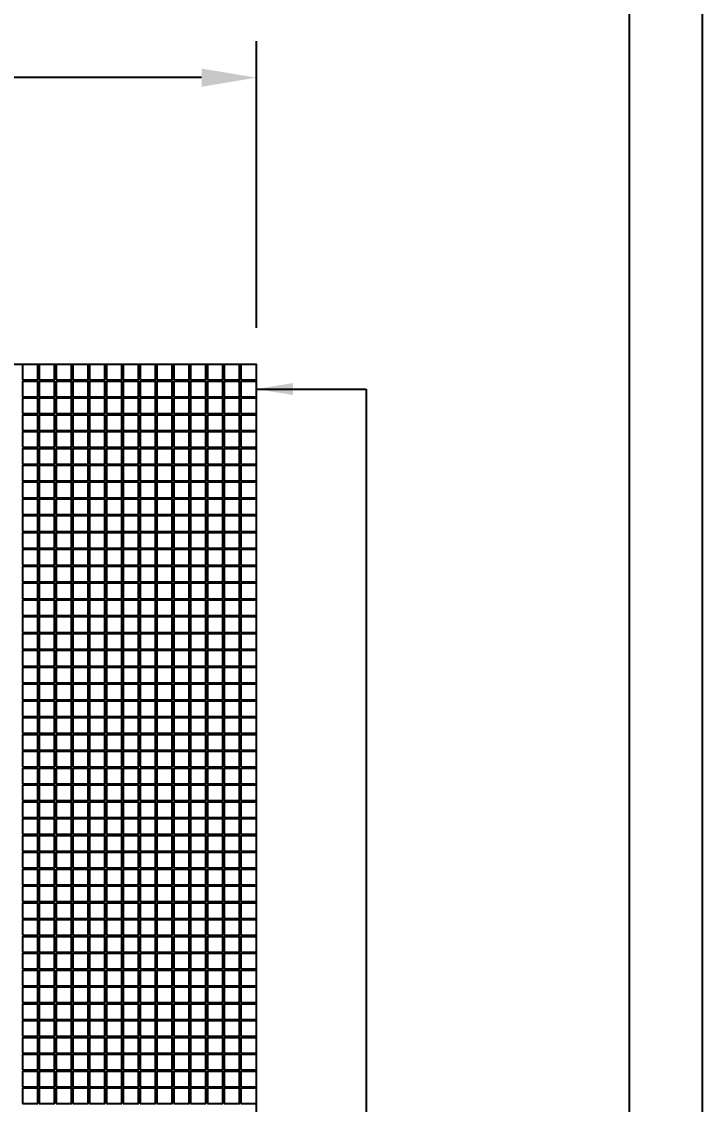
# Model space of a CAD drawing. Header units: millimetres. Extents: x -1 to 120, y 0 to 80.
# Drawn here: x 110.69 to 120, y 55.97 to 70.77 of the extents above; entities that cross this region are included whole.
import ezdxf

# ---------------------------------------------------------------- set-up
doc = ezdxf.new("R2010")
doc.units = ezdxf.units.MM
doc.header["$MEASUREMENT"] = 0
for name, color, linetype in [('Dimension', 7, 'Continuous'), ('Frame', 7, 'Continuous'), ('Index', 7, 'Continuous'), ('Pixel', 7, 'Continuous')]:
    doc.layers.add(name, color=color, linetype=linetype)
doc.styles.get("Standard").update_dxf_attribs({"font": 'TIMES.TTF'})
doc.dimstyles.get("Standard").update_dxf_attribs({"dimtxt": 0.8, "dimasz": 0.75, "dimexe": 0.5, "dimexo": 0.5, "dimgap": 0.1, "dimtad": 0, "dimdec": 3, "dimdsep": 46, "dimtxsty": 'Standard', "dimcen": 0.09, "dimadec": 0, "dimazin": 2, "dimtfac": 1, "dimtdec": 3, "dimtmove": 0, "dimatfit": 3, "dimfxl": 0, "dimtolj": 1, "dimarcsym": 0})

# ---------------------------------------------------------------- blocks, each defined once
blk = doc.blocks.new('*D30')
at = {"layer": 'Defpoints', "color": 0}
for p in [(84.48, 70), (84.48, 66.08), (113.9, 66.08)]:
    blk.add_point(p, dxfattribs=at)
at = {"layer": 'Dimension', "color": 0, "lineweight": -2}
for p, q in [((84.48, 66.58), (84.48, 70.5)), ((113.9, 66.58), (113.9, 70.5)), ((85.23, 70), (93.689, 70)), ((113.15, 70), (104.691, 70))]:
    blk.add_line(p, q, dxfattribs=at)
at = {"layer": 'Dimension', "color": 0}
for points in [[(85.23, 70.125), (85.23, 69.875), (84.48, 70)], [(113.15, 70.125), (113.15, 69.875), (113.9, 70)]]:
    blk.add_solid(points, dxfattribs=at)
at = {"layer": 'Dimension', "color": 0, "insert": (99.19, 70), "char_height": 0.8, "attachment_point": 5}
blk.add_mtext('\\A1;P0.23x128-0.02=29.42', dxfattribs=at)

msp = doc.modelspace()

# ---------------------------------------------------------------- linework, layer by layer
at = {"color": 5}
msp.add_lwpolyline([(84.48, 51.38), (113.9, 51.38), (113.9, 66.08), (84.48, 66.08)], close=True, dxfattribs=at)
at = {"layer": 'Frame'}
for points in [[(120, 80), (0, 80), (0, 0), (120, 0)], [(119, 1), (1, 1), (1, 79), (119, 79)]]:
    msp.add_lwpolyline(points, close=True, dxfattribs=at)
at = {"layer": 'Pixel'}
for points in [[(110.7, 65.87), (110.91, 65.87), (110.91, 66.08), (110.7, 66.08)], [(110.93, 65.87), (111.14, 65.87), (111.14, 66.08), (110.93, 66.08)], [(111.16, 65.87), (111.37, 65.87), (111.37, 66.08), (111.16, 66.08)], [(111.39, 65.87), (111.6, 65.87), (111.6, 66.08), (111.39, 66.08)], [(111.62, 65.87), (111.83, 65.87), (111.83, 66.08), (111.62, 66.08)], [(111.85, 65.87), (112.06, 65.87), (112.06, 66.08), (111.85, 66.08)], [(112.08, 65.87), (112.29, 65.87), (112.29, 66.08), (112.08, 66.08)], [(112.31, 65.87), (112.52, 65.87), (112.52, 66.08), (112.31, 66.08)], [(112.54, 65.87), (112.75, 65.87), (112.75, 66.08), (112.54, 66.08)], [(112.77, 65.87), (112.98, 65.87), (112.98, 66.08), (112.77, 66.08)], [(113, 65.87), (113.21, 65.87), (113.21, 66.08), (113, 66.08)], [(113.23, 65.87), (113.44, 65.87), (113.44, 66.08), (113.23, 66.08)], [(113.46, 65.87), (113.67, 65.87), (113.67, 66.08), (113.46, 66.08)], [(113.69, 65.87), (113.9, 65.87), (113.9, 66.08), (113.69, 66.08)], [(110.7, 65.64), (110.91, 65.64), (110.91, 65.85), (110.7, 65.85)], [(110.93, 65.64), (111.14, 65.64), (111.14, 65.85), (110.93, 65.85)], [(111.16, 65.64), (111.37, 65.64), (111.37, 65.85), (111.16, 65.85)], [(111.39, 65.64), (111.6, 65.64), (111.6, 65.85), (111.39, 65.85)], [(111.62, 65.64), (111.83, 65.64), (111.83, 65.85), (111.62, 65.85)], [(111.85, 65.64), (112.06, 65.64), (112.06, 65.85), (111.85, 65.85)], [(112.08, 65.64), (112.29, 65.64), (112.29, 65.85), (112.08, 65.85)], [(112.31, 65.64), (112.52, 65.64), (112.52, 65.85), (112.31, 65.85)], [(112.54, 65.64), (112.75, 65.64), (112.75, 65.85), (112.54, 65.85)], [(112.77, 65.64), (112.98, 65.64), (112.98, 65.85), (112.77, 65.85)], [(113, 65.64), (113.21, 65.64), (113.21, 65.85), (113, 65.85)], [(113.23, 65.64), (113.44, 65.64), (113.44, 65.85), (113.23, 65.85)], [(113.46, 65.64), (113.67, 65.64), (113.67, 65.85), (113.46, 65.85)], [(113.69, 65.64), (113.9, 65.64), (113.9, 65.85), (113.69, 65.85)], [(110.7, 65.41), (110.91, 65.41), (110.91, 65.62), (110.7, 65.62)], [(110.93, 65.41), (111.14, 65.41), (111.14, 65.62), (110.93, 65.62)], [(111.16, 65.41), (111.37, 65.41), (111.37, 65.62), (111.16, 65.62)], [(111.39, 65.41), (111.6, 65.41), (111.6, 65.62), (111.39, 65.62)], [(111.62, 65.41), (111.83, 65.41), (111.83, 65.62), (111.62, 65.62)], [(111.85, 65.41), (112.06, 65.41), (112.06, 65.62), (111.85, 65.62)], [(112.08, 65.41), (112.29, 65.41), (112.29, 65.62), (112.08, 65.62)], [(112.31, 65.41), (112.52, 65.41), (112.52, 65.62), (112.31, 65.62)], [(112.54, 65.41), (112.75, 65.41), (112.75, 65.62), (112.54, 65.62)], [(112.77, 65.41), (112.98, 65.41), (112.98, 65.62), (112.77, 65.62)], [(113, 65.41), (113.21, 65.41), (113.21, 65.62), (113, 65.62)], [(113.23, 65.41), (113.44, 65.41), (113.44, 65.62), (113.23, 65.62)], [(113.46, 65.41), (113.67, 65.41), (113.67, 65.62), (113.46, 65.62)], [(113.69, 65.41), (113.9, 65.41), (113.9, 65.62), (113.69, 65.62)], [(110.7, 65.18), (110.91, 65.18), (110.91, 65.39), (110.7, 65.39)], [(110.93, 65.18), (111.14, 65.18), (111.14, 65.39), (110.93, 65.39)], [(111.16, 65.18), (111.37, 65.18), (111.37, 65.39), (111.16, 65.39)], [(111.39, 65.18), (111.6, 65.18), (111.6, 65.39), (111.39, 65.39)], [(111.62, 65.18), (111.83, 65.18), (111.83, 65.39), (111.62, 65.39)], [(111.85, 65.18), (112.06, 65.18), (112.06, 65.39), (111.85, 65.39)], [(112.08, 65.18), (112.29, 65.18), (112.29, 65.39), (112.08, 65.39)], [(112.31, 65.18), (112.52, 65.18), (112.52, 65.39), (112.31, 65.39)], [(112.54, 65.18), (112.75, 65.18), (112.75, 65.39), (112.54, 65.39)], [(112.77, 65.18), (112.98, 65.18), (112.98, 65.39), (112.77, 65.39)], [(113, 65.18), (113.21, 65.18), (113.21, 65.39), (113, 65.39)], [(113.23, 65.18), (113.44, 65.18), (113.44, 65.39), (113.23, 65.39)], [(113.46, 65.18), (113.67, 65.18), (113.67, 65.39), (113.46, 65.39)], [(113.69, 65.18), (113.9, 65.18), (113.9, 65.39), (113.69, 65.39)], [(110.7, 64.95), (110.91, 64.95), (110.91, 65.16), (110.7, 65.16)], [(110.93, 64.95), (111.14, 64.95), (111.14, 65.16), (110.93, 65.16)], [(111.16, 64.95), (111.37, 64.95), (111.37, 65.16), (111.16, 65.16)], [(111.39, 64.95), (111.6, 64.95), (111.6, 65.16), (111.39, 65.16)], [(111.62, 64.95), (111.83, 64.95), (111.83, 65.16), (111.62, 65.16)], [(111.85, 64.95), (112.06, 64.95), (112.06, 65.16), (111.85, 65.16)], [(112.08, 64.95), (112.29, 64.95), (112.29, 65.16), (112.08, 65.16)], [(112.31, 64.95), (112.52, 64.95), (112.52, 65.16), (112.31, 65.16)], [(112.54, 64.95), (112.75, 64.95), (112.75, 65.16), (112.54, 65.16)], [(112.77, 64.95), (112.98, 64.95), (112.98, 65.16), (112.77, 65.16)], [(113, 64.95), (113.21, 64.95), (113.21, 65.16), (113, 65.16)], [(113.23, 64.95), (113.44, 64.95), (113.44, 65.16), (113.23, 65.16)], [(113.46, 64.95), (113.67, 64.95), (113.67, 65.16), (113.46, 65.16)], [(113.69, 64.95), (113.9, 64.95), (113.9, 65.16), (113.69, 65.16)], [(110.7, 64.72), (110.91, 64.72), (110.91, 64.93), (110.7, 64.93)], [(110.93, 64.72), (111.14, 64.72), (111.14, 64.93), (110.93, 64.93)], [(111.16, 64.72), (111.37, 64.72), (111.37, 64.93), (111.16, 64.93)], [(111.39, 64.72), (111.6, 64.72), (111.6, 64.93), (111.39, 64.93)], [(111.62, 64.72), (111.83, 64.72), (111.83, 64.93), (111.62, 64.93)], [(111.85, 64.72), (112.06, 64.72), (112.06, 64.93), (111.85, 64.93)], [(112.08, 64.72), (112.29, 64.72), (112.29, 64.93), (112.08, 64.93)], [(112.31, 64.72), (112.52, 64.72), (112.52, 64.93), (112.31, 64.93)], [(112.54, 64.72), (112.75, 64.72), (112.75, 64.93), (112.54, 64.93)], [(112.77, 64.72), (112.98, 64.72), (112.98, 64.93), (112.77, 64.93)], [(113, 64.72), (113.21, 64.72), (113.21, 64.93), (113, 64.93)], [(113.23, 64.72), (113.44, 64.72), (113.44, 64.93), (113.23, 64.93)], [(113.46, 64.72), (113.67, 64.72), (113.67, 64.93), (113.46, 64.93)], [(113.69, 64.72), (113.9, 64.72), (113.9, 64.93), (113.69, 64.93)], [(110.7, 64.49), (110.91, 64.49), (110.91, 64.7), (110.7, 64.7)], [(110.93, 64.49), (111.14, 64.49), (111.14, 64.7), (110.93, 64.7)], [(111.16, 64.49), (111.37, 64.49), (111.37, 64.7), (111.16, 64.7)], [(111.39, 64.49), (111.6, 64.49), (111.6, 64.7), (111.39, 64.7)], [(111.62, 64.49), (111.83, 64.49), (111.83, 64.7), (111.62, 64.7)], [(111.85, 64.49), (112.06, 64.49), (112.06, 64.7), (111.85, 64.7)], [(112.08, 64.49), (112.29, 64.49), (112.29, 64.7), (112.08, 64.7)], [(112.31, 64.49), (112.52, 64.49), (112.52, 64.7), (112.31, 64.7)], [(112.54, 64.49), (112.75, 64.49), (112.75, 64.7), (112.54, 64.7)], [(112.77, 64.49), (112.98, 64.49), (112.98, 64.7), (112.77, 64.7)], [(113, 64.49), (113.21, 64.49), (113.21, 64.7), (113, 64.7)], [(113.23, 64.49), (113.44, 64.49), (113.44, 64.7), (113.23, 64.7)], [(113.46, 64.49), (113.67, 64.49), (113.67, 64.7), (113.46, 64.7)], [(113.69, 64.49), (113.9, 64.49), (113.9, 64.7), (113.69, 64.7)], [(110.7, 64.26), (110.91, 64.26), (110.91, 64.47), (110.7, 64.47)], [(110.93, 64.26), (111.14, 64.26), (111.14, 64.47), (110.93, 64.47)], [(111.16, 64.26), (111.37, 64.26), (111.37, 64.47), (111.16, 64.47)], [(111.39, 64.26), (111.6, 64.26), (111.6, 64.47), (111.39, 64.47)], [(111.62, 64.26), (111.83, 64.26), (111.83, 64.47), (111.62, 64.47)], [(111.85, 64.26), (112.06, 64.26), (112.06, 64.47), (111.85, 64.47)], [(112.08, 64.26), (112.29, 64.26), (112.29, 64.47), (112.08, 64.47)], [(112.31, 64.26), (112.52, 64.26), (112.52, 64.47), (112.31, 64.47)], [(112.54, 64.26), (112.75, 64.26), (112.75, 64.47), (112.54, 64.47)], [(112.77, 64.26), (112.98, 64.26), (112.98, 64.47), (112.77, 64.47)], [(113, 64.26), (113.21, 64.26), (113.21, 64.47), (113, 64.47)], [(113.23, 64.26), (113.44, 64.26), (113.44, 64.47), (113.23, 64.47)], [(113.46, 64.26), (113.67, 64.26), (113.67, 64.47), (113.46, 64.47)], [(113.69, 64.26), (113.9, 64.26), (113.9, 64.47), (113.69, 64.47)], [(110.7, 64.03), (110.91, 64.03), (110.91, 64.24), (110.7, 64.24)], [(110.93, 64.03), (111.14, 64.03), (111.14, 64.24), (110.93, 64.24)], [(111.16, 64.03), (111.37, 64.03), (111.37, 64.24), (111.16, 64.24)], [(111.39, 64.03), (111.6, 64.03), (111.6, 64.24), (111.39, 64.24)], [(111.62, 64.03), (111.83, 64.03), (111.83, 64.24), (111.62, 64.24)], [(111.85, 64.03), (112.06, 64.03), (112.06, 64.24), (111.85, 64.24)], [(112.08, 64.03), (112.29, 64.03), (112.29, 64.24), (112.08, 64.24)], [(112.31, 64.03), (112.52, 64.03), (112.52, 64.24), (112.31, 64.24)], [(112.54, 64.03), (112.75, 64.03), (112.75, 64.24), (112.54, 64.24)], [(112.77, 64.03), (112.98, 64.03), (112.98, 64.24), (112.77, 64.24)], [(113, 64.03), (113.21, 64.03), (113.21, 64.24), (113, 64.24)], [(113.23, 64.03), (113.44, 64.03), (113.44, 64.24), (113.23, 64.24)], [(113.46, 64.03), (113.67, 64.03), (113.67, 64.24), (113.46, 64.24)], [(113.69, 64.03), (113.9, 64.03), (113.9, 64.24), (113.69, 64.24)], [(110.7, 63.8), (110.91, 63.8), (110.91, 64.01), (110.7, 64.01)], [(110.93, 63.8), (111.14, 63.8), (111.14, 64.01), (110.93, 64.01)], [(111.16, 63.8), (111.37, 63.8), (111.37, 64.01), (111.16, 64.01)], [(111.39, 63.8), (111.6, 63.8), (111.6, 64.01), (111.39, 64.01)], [(111.62, 63.8), (111.83, 63.8), (111.83, 64.01), (111.62, 64.01)], [(111.85, 63.8), (112.06, 63.8), (112.06, 64.01), (111.85, 64.01)], [(112.08, 63.8), (112.29, 63.8), (112.29, 64.01), (112.08, 64.01)], [(112.31, 63.8), (112.52, 63.8), (112.52, 64.01), (112.31, 64.01)], [(112.54, 63.8), (112.75, 63.8), (112.75, 64.01), (112.54, 64.01)], [(112.77, 63.8), (112.98, 63.8), (112.98, 64.01), (112.77, 64.01)], [(113, 63.8), (113.21, 63.8), (113.21, 64.01), (113, 64.01)], [(113.23, 63.8), (113.44, 63.8), (113.44, 64.01), (113.23, 64.01)], [(113.46, 63.8), (113.67, 63.8), (113.67, 64.01), (113.46, 64.01)], [(113.69, 63.8), (113.9, 63.8), (113.9, 64.01), (113.69, 64.01)], [(110.7, 63.57), (110.91, 63.57), (110.91, 63.78), (110.7, 63.78)], [(110.93, 63.57), (111.14, 63.57), (111.14, 63.78), (110.93, 63.78)], [(111.16, 63.57), (111.37, 63.57), (111.37, 63.78), (111.16, 63.78)], [(111.39, 63.57), (111.6, 63.57), (111.6, 63.78), (111.39, 63.78)], [(111.62, 63.57), (111.83, 63.57), (111.83, 63.78), (111.62, 63.78)], [(111.85, 63.57), (112.06, 63.57), (112.06, 63.78), (111.85, 63.78)], [(112.08, 63.57), (112.29, 63.57), (112.29, 63.78), (112.08, 63.78)], [(112.31, 63.57), (112.52, 63.57), (112.52, 63.78), (112.31, 63.78)], [(112.54, 63.57), (112.75, 63.57), (112.75, 63.78), (112.54, 63.78)], [(112.77, 63.57), (112.98, 63.57), (112.98, 63.78), (112.77, 63.78)], [(113, 63.57), (113.21, 63.57), (113.21, 63.78), (113, 63.78)], [(113.23, 63.57), (113.44, 63.57), (113.44, 63.78), (113.23, 63.78)], [(113.46, 63.57), (113.67, 63.57), (113.67, 63.78), (113.46, 63.78)], [(113.69, 63.57), (113.9, 63.57), (113.9, 63.78), (113.69, 63.78)], [(110.7, 63.34), (110.91, 63.34), (110.91, 63.55), (110.7, 63.55)], [(110.93, 63.34), (111.14, 63.34), (111.14, 63.55), (110.93, 63.55)], [(111.16, 63.34), (111.37, 63.34), (111.37, 63.55), (111.16, 63.55)], [(111.39, 63.34), (111.6, 63.34), (111.6, 63.55), (111.39, 63.55)], [(111.62, 63.34), (111.83, 63.34), (111.83, 63.55), (111.62, 63.55)], [(111.85, 63.34), (112.06, 63.34), (112.06, 63.55), (111.85, 63.55)], [(112.08, 63.34), (112.29, 63.34), (112.29, 63.55), (112.08, 63.55)], [(112.31, 63.34), (112.52, 63.34), (112.52, 63.55), (112.31, 63.55)], [(112.54, 63.34), (112.75, 63.34), (112.75, 63.55), (112.54, 63.55)], [(112.77, 63.34), (112.98, 63.34), (112.98, 63.55), (112.77, 63.55)], [(113, 63.34), (113.21, 63.34), (113.21, 63.55), (113, 63.55)], [(113.23, 63.34), (113.44, 63.34), (113.44, 63.55), (113.23, 63.55)], [(113.46, 63.34), (113.67, 63.34), (113.67, 63.55), (113.46, 63.55)], [(113.69, 63.34), (113.9, 63.34), (113.9, 63.55), (113.69, 63.55)], [(110.7, 63.11), (110.91, 63.11), (110.91, 63.32), (110.7, 63.32)], [(110.93, 63.11), (111.14, 63.11), (111.14, 63.32), (110.93, 63.32)], [(111.16, 63.11), (111.37, 63.11), (111.37, 63.32), (111.16, 63.32)], [(111.39, 63.11), (111.6, 63.11), (111.6, 63.32), (111.39, 63.32)], [(111.62, 63.11), (111.83, 63.11), (111.83, 63.32), (111.62, 63.32)], [(111.85, 63.11), (112.06, 63.11), (112.06, 63.32), (111.85, 63.32)], [(112.08, 63.11), (112.29, 63.11), (112.29, 63.32), (112.08, 63.32)], [(112.31, 63.11), (112.52, 63.11), (112.52, 63.32), (112.31, 63.32)], [(112.54, 63.11), (112.75, 63.11), (112.75, 63.32), (112.54, 63.32)], [(112.77, 63.11), (112.98, 63.11), (112.98, 63.32), (112.77, 63.32)], [(113, 63.11), (113.21, 63.11), (113.21, 63.32), (113, 63.32)], [(113.23, 63.11), (113.44, 63.11), (113.44, 63.32), (113.23, 63.32)], [(113.46, 63.11), (113.67, 63.11), (113.67, 63.32), (113.46, 63.32)], [(113.69, 63.11), (113.9, 63.11), (113.9, 63.32), (113.69, 63.32)], [(110.7, 62.88), (110.91, 62.88), (110.91, 63.09), (110.7, 63.09)], [(110.93, 62.88), (111.14, 62.88), (111.14, 63.09), (110.93, 63.09)], [(111.16, 62.88), (111.37, 62.88), (111.37, 63.09), (111.16, 63.09)], [(111.39, 62.88), (111.6, 62.88), (111.6, 63.09), (111.39, 63.09)], [(111.62, 62.88), (111.83, 62.88), (111.83, 63.09), (111.62, 63.09)], [(111.85, 62.88), (112.06, 62.88), (112.06, 63.09), (111.85, 63.09)], [(112.08, 62.88), (112.29, 62.88), (112.29, 63.09), (112.08, 63.09)], [(112.31, 62.88), (112.52, 62.88), (112.52, 63.09), (112.31, 63.09)], [(112.54, 62.88), (112.75, 62.88), (112.75, 63.09), (112.54, 63.09)], [(112.77, 62.88), (112.98, 62.88), (112.98, 63.09), (112.77, 63.09)], [(113, 62.88), (113.21, 62.88), (113.21, 63.09), (113, 63.09)], [(113.23, 62.88), (113.44, 62.88), (113.44, 63.09), (113.23, 63.09)], [(113.46, 62.88), (113.67, 62.88), (113.67, 63.09), (113.46, 63.09)], [(113.69, 62.88), (113.9, 62.88), (113.9, 63.09), (113.69, 63.09)], [(110.7, 62.65), (110.91, 62.65), (110.91, 62.86), (110.7, 62.86)], [(110.93, 62.65), (111.14, 62.65), (111.14, 62.86), (110.93, 62.86)], [(111.16, 62.65), (111.37, 62.65), (111.37, 62.86), (111.16, 62.86)], [(111.39, 62.65), (111.6, 62.65), (111.6, 62.86), (111.39, 62.86)], [(111.62, 62.65), (111.83, 62.65), (111.83, 62.86), (111.62, 62.86)], [(111.85, 62.65), (112.06, 62.65), (112.06, 62.86), (111.85, 62.86)], [(112.08, 62.65), (112.29, 62.65), (112.29, 62.86), (112.08, 62.86)], [(112.31, 62.65), (112.52, 62.65), (112.52, 62.86), (112.31, 62.86)], [(112.54, 62.65), (112.75, 62.65), (112.75, 62.86), (112.54, 62.86)], [(112.77, 62.65), (112.98, 62.65), (112.98, 62.86), (112.77, 62.86)], [(113, 62.65), (113.21, 62.65), (113.21, 62.86), (113, 62.86)], [(113.23, 62.65), (113.44, 62.65), (113.44, 62.86), (113.23, 62.86)], [(113.46, 62.65), (113.67, 62.65), (113.67, 62.86), (113.46, 62.86)], [(113.69, 62.65), (113.9, 62.65), (113.9, 62.86), (113.69, 62.86)], [(110.7, 62.42), (110.91, 62.42), (110.91, 62.63), (110.7, 62.63)], [(110.93, 62.42), (111.14, 62.42), (111.14, 62.63), (110.93, 62.63)], [(111.16, 62.42), (111.37, 62.42), (111.37, 62.63), (111.16, 62.63)], [(111.39, 62.42), (111.6, 62.42), (111.6, 62.63), (111.39, 62.63)], [(111.62, 62.42), (111.83, 62.42), (111.83, 62.63), (111.62, 62.63)], [(111.85, 62.42), (112.06, 62.42), (112.06, 62.63), (111.85, 62.63)], [(112.08, 62.42), (112.29, 62.42), (112.29, 62.63), (112.08, 62.63)], [(112.31, 62.42), (112.52, 62.42), (112.52, 62.63), (112.31, 62.63)], [(112.54, 62.42), (112.75, 62.42), (112.75, 62.63), (112.54, 62.63)], [(112.77, 62.42), (112.98, 62.42), (112.98, 62.63), (112.77, 62.63)], [(113, 62.42), (113.21, 62.42), (113.21, 62.63), (113, 62.63)], [(113.23, 62.42), (113.44, 62.42), (113.44, 62.63), (113.23, 62.63)], [(113.46, 62.42), (113.67, 62.42), (113.67, 62.63), (113.46, 62.63)], [(113.69, 62.42), (113.9, 62.42), (113.9, 62.63), (113.69, 62.63)], [(110.7, 62.19), (110.91, 62.19), (110.91, 62.4), (110.7, 62.4)], [(110.93, 62.19), (111.14, 62.19), (111.14, 62.4), (110.93, 62.4)], [(111.16, 62.19), (111.37, 62.19), (111.37, 62.4), (111.16, 62.4)], [(111.39, 62.19), (111.6, 62.19), (111.6, 62.4), (111.39, 62.4)], [(111.62, 62.19), (111.83, 62.19), (111.83, 62.4), (111.62, 62.4)], [(111.85, 62.19), (112.06, 62.19), (112.06, 62.4), (111.85, 62.4)], [(112.08, 62.19), (112.29, 62.19), (112.29, 62.4), (112.08, 62.4)], [(112.31, 62.19), (112.52, 62.19), (112.52, 62.4), (112.31, 62.4)], [(112.54, 62.19), (112.75, 62.19), (112.75, 62.4), (112.54, 62.4)], [(112.77, 62.19), (112.98, 62.19), (112.98, 62.4), (112.77, 62.4)], [(113, 62.19), (113.21, 62.19), (113.21, 62.4), (113, 62.4)], [(113.23, 62.19), (113.44, 62.19), (113.44, 62.4), (113.23, 62.4)], [(113.46, 62.19), (113.67, 62.19), (113.67, 62.4), (113.46, 62.4)], [(113.69, 62.19), (113.9, 62.19), (113.9, 62.4), (113.69, 62.4)], [(110.7, 61.96), (110.91, 61.96), (110.91, 62.17), (110.7, 62.17)], [(110.93, 61.96), (111.14, 61.96), (111.14, 62.17), (110.93, 62.17)], [(111.16, 61.96), (111.37, 61.96), (111.37, 62.17), (111.16, 62.17)], [(111.39, 61.96), (111.6, 61.96), (111.6, 62.17), (111.39, 62.17)], [(111.62, 61.96), (111.83, 61.96), (111.83, 62.17), (111.62, 62.17)], [(111.85, 61.96), (112.06, 61.96), (112.06, 62.17), (111.85, 62.17)], [(112.08, 61.96), (112.29, 61.96), (112.29, 62.17), (112.08, 62.17)], [(112.31, 61.96), (112.52, 61.96), (112.52, 62.17), (112.31, 62.17)], [(112.54, 61.96), (112.75, 61.96), (112.75, 62.17), (112.54, 62.17)], [(112.77, 61.96), (112.98, 61.96), (112.98, 62.17), (112.77, 62.17)], [(113, 61.96), (113.21, 61.96), (113.21, 62.17), (113, 62.17)], [(113.23, 61.96), (113.44, 61.96), (113.44, 62.17), (113.23, 62.17)], [(113.46, 61.96), (113.67, 61.96), (113.67, 62.17), (113.46, 62.17)], [(113.69, 61.96), (113.9, 61.96), (113.9, 62.17), (113.69, 62.17)], [(110.7, 61.73), (110.91, 61.73), (110.91, 61.94), (110.7, 61.94)], [(110.93, 61.73), (111.14, 61.73), (111.14, 61.94), (110.93, 61.94)], [(111.16, 61.73), (111.37, 61.73), (111.37, 61.94), (111.16, 61.94)], [(111.39, 61.73), (111.6, 61.73), (111.6, 61.94), (111.39, 61.94)], [(111.62, 61.73), (111.83, 61.73), (111.83, 61.94), (111.62, 61.94)], [(111.85, 61.73), (112.06, 61.73), (112.06, 61.94), (111.85, 61.94)], [(112.08, 61.73), (112.29, 61.73), (112.29, 61.94), (112.08, 61.94)], [(112.31, 61.73), (112.52, 61.73), (112.52, 61.94), (112.31, 61.94)], [(112.54, 61.73), (112.75, 61.73), (112.75, 61.94), (112.54, 61.94)], [(112.77, 61.73), (112.98, 61.73), (112.98, 61.94), (112.77, 61.94)], [(113, 61.73), (113.21, 61.73), (113.21, 61.94), (113, 61.94)], [(113.23, 61.73), (113.44, 61.73), (113.44, 61.94), (113.23, 61.94)], [(113.46, 61.73), (113.67, 61.73), (113.67, 61.94), (113.46, 61.94)], [(113.69, 61.73), (113.9, 61.73), (113.9, 61.94), (113.69, 61.94)], [(110.7, 61.5), (110.91, 61.5), (110.91, 61.71), (110.7, 61.71)], [(110.93, 61.5), (111.14, 61.5), (111.14, 61.71), (110.93, 61.71)], [(111.16, 61.5), (111.37, 61.5), (111.37, 61.71), (111.16, 61.71)], [(111.39, 61.5), (111.6, 61.5), (111.6, 61.71), (111.39, 61.71)], [(111.62, 61.5), (111.83, 61.5), (111.83, 61.71), (111.62, 61.71)], [(111.85, 61.5), (112.06, 61.5), (112.06, 61.71), (111.85, 61.71)], [(112.08, 61.5), (112.29, 61.5), (112.29, 61.71), (112.08, 61.71)], [(112.31, 61.5), (112.52, 61.5), (112.52, 61.71), (112.31, 61.71)], [(112.54, 61.5), (112.75, 61.5), (112.75, 61.71), (112.54, 61.71)], [(112.77, 61.5), (112.98, 61.5), (112.98, 61.71), (112.77, 61.71)], [(113, 61.5), (113.21, 61.5), (113.21, 61.71), (113, 61.71)], [(113.23, 61.5), (113.44, 61.5), (113.44, 61.71), (113.23, 61.71)], [(113.46, 61.5), (113.67, 61.5), (113.67, 61.71), (113.46, 61.71)], [(113.69, 61.5), (113.9, 61.5), (113.9, 61.71), (113.69, 61.71)], [(110.7, 61.27), (110.91, 61.27), (110.91, 61.48), (110.7, 61.48)], [(110.93, 61.27), (111.14, 61.27), (111.14, 61.48), (110.93, 61.48)], [(111.16, 61.27), (111.37, 61.27), (111.37, 61.48), (111.16, 61.48)], [(111.39, 61.27), (111.6, 61.27), (111.6, 61.48), (111.39, 61.48)], [(111.62, 61.27), (111.83, 61.27), (111.83, 61.48), (111.62, 61.48)], [(111.85, 61.27), (112.06, 61.27), (112.06, 61.48), (111.85, 61.48)], [(112.08, 61.27), (112.29, 61.27), (112.29, 61.48), (112.08, 61.48)], [(112.31, 61.27), (112.52, 61.27), (112.52, 61.48), (112.31, 61.48)], [(112.54, 61.27), (112.75, 61.27), (112.75, 61.48), (112.54, 61.48)], [(112.77, 61.27), (112.98, 61.27), (112.98, 61.48), (112.77, 61.48)], [(113, 61.27), (113.21, 61.27), (113.21, 61.48), (113, 61.48)], [(113.23, 61.27), (113.44, 61.27), (113.44, 61.48), (113.23, 61.48)], [(113.46, 61.27), (113.67, 61.27), (113.67, 61.48), (113.46, 61.48)], [(113.69, 61.27), (113.9, 61.27), (113.9, 61.48), (113.69, 61.48)], [(110.7, 61.04), (110.91, 61.04), (110.91, 61.25), (110.7, 61.25)], [(110.93, 61.04), (111.14, 61.04), (111.14, 61.25), (110.93, 61.25)], [(111.16, 61.04), (111.37, 61.04), (111.37, 61.25), (111.16, 61.25)], [(111.39, 61.04), (111.6, 61.04), (111.6, 61.25), (111.39, 61.25)], [(111.62, 61.04), (111.83, 61.04), (111.83, 61.25), (111.62, 61.25)], [(111.85, 61.04), (112.06, 61.04), (112.06, 61.25), (111.85, 61.25)], [(112.08, 61.04), (112.29, 61.04), (112.29, 61.25), (112.08, 61.25)], [(112.31, 61.04), (112.52, 61.04), (112.52, 61.25), (112.31, 61.25)], [(112.54, 61.04), (112.75, 61.04), (112.75, 61.25), (112.54, 61.25)], [(112.77, 61.04), (112.98, 61.04), (112.98, 61.25), (112.77, 61.25)], [(113, 61.04), (113.21, 61.04), (113.21, 61.25), (113, 61.25)], [(113.23, 61.04), (113.44, 61.04), (113.44, 61.25), (113.23, 61.25)], [(113.46, 61.04), (113.67, 61.04), (113.67, 61.25), (113.46, 61.25)], [(113.69, 61.04), (113.9, 61.04), (113.9, 61.25), (113.69, 61.25)], [(110.7, 60.81), (110.91, 60.81), (110.91, 61.02), (110.7, 61.02)], [(110.93, 60.81), (111.14, 60.81), (111.14, 61.02), (110.93, 61.02)], [(111.16, 60.81), (111.37, 60.81), (111.37, 61.02), (111.16, 61.02)], [(111.39, 60.81), (111.6, 60.81), (111.6, 61.02), (111.39, 61.02)], [(111.62, 60.81), (111.83, 60.81), (111.83, 61.02), (111.62, 61.02)], [(111.85, 60.81), (112.06, 60.81), (112.06, 61.02), (111.85, 61.02)], [(112.08, 60.81), (112.29, 60.81), (112.29, 61.02), (112.08, 61.02)], [(112.31, 60.81), (112.52, 60.81), (112.52, 61.02), (112.31, 61.02)], [(112.54, 60.81), (112.75, 60.81), (112.75, 61.02), (112.54, 61.02)], [(112.77, 60.81), (112.98, 60.81), (112.98, 61.02), (112.77, 61.02)], [(113, 60.81), (113.21, 60.81), (113.21, 61.02), (113, 61.02)], [(113.23, 60.81), (113.44, 60.81), (113.44, 61.02), (113.23, 61.02)], [(113.46, 60.81), (113.67, 60.81), (113.67, 61.02), (113.46, 61.02)], [(113.69, 60.81), (113.9, 60.81), (113.9, 61.02), (113.69, 61.02)], [(110.7, 60.58), (110.91, 60.58), (110.91, 60.79), (110.7, 60.79)], [(110.93, 60.58), (111.14, 60.58), (111.14, 60.79), (110.93, 60.79)], [(111.16, 60.58), (111.37, 60.58), (111.37, 60.79), (111.16, 60.79)], [(111.39, 60.58), (111.6, 60.58), (111.6, 60.79), (111.39, 60.79)], [(111.62, 60.58), (111.83, 60.58), (111.83, 60.79), (111.62, 60.79)], [(111.85, 60.58), (112.06, 60.58), (112.06, 60.79), (111.85, 60.79)], [(112.08, 60.58), (112.29, 60.58), (112.29, 60.79), (112.08, 60.79)], [(112.31, 60.58), (112.52, 60.58), (112.52, 60.79), (112.31, 60.79)], [(112.54, 60.58), (112.75, 60.58), (112.75, 60.79), (112.54, 60.79)], [(112.77, 60.58), (112.98, 60.58), (112.98, 60.79), (112.77, 60.79)], [(113, 60.58), (113.21, 60.58), (113.21, 60.79), (113, 60.79)], [(113.23, 60.58), (113.44, 60.58), (113.44, 60.79), (113.23, 60.79)], [(113.46, 60.58), (113.67, 60.58), (113.67, 60.79), (113.46, 60.79)], [(113.69, 60.58), (113.9, 60.58), (113.9, 60.79), (113.69, 60.79)], [(110.7, 60.35), (110.91, 60.35), (110.91, 60.56), (110.7, 60.56)], [(110.93, 60.35), (111.14, 60.35), (111.14, 60.56), (110.93, 60.56)], [(111.16, 60.35), (111.37, 60.35), (111.37, 60.56), (111.16, 60.56)], [(111.39, 60.35), (111.6, 60.35), (111.6, 60.56), (111.39, 60.56)], [(111.62, 60.35), (111.83, 60.35), (111.83, 60.56), (111.62, 60.56)], [(111.85, 60.35), (112.06, 60.35), (112.06, 60.56), (111.85, 60.56)], [(112.08, 60.35), (112.29, 60.35), (112.29, 60.56), (112.08, 60.56)], [(112.31, 60.35), (112.52, 60.35), (112.52, 60.56), (112.31, 60.56)], [(112.54, 60.35), (112.75, 60.35), (112.75, 60.56), (112.54, 60.56)], [(112.77, 60.35), (112.98, 60.35), (112.98, 60.56), (112.77, 60.56)], [(113, 60.35), (113.21, 60.35), (113.21, 60.56), (113, 60.56)], [(113.23, 60.35), (113.44, 60.35), (113.44, 60.56), (113.23, 60.56)], [(113.46, 60.35), (113.67, 60.35), (113.67, 60.56), (113.46, 60.56)], [(113.69, 60.35), (113.9, 60.35), (113.9, 60.56), (113.69, 60.56)], [(110.7, 60.12), (110.91, 60.12), (110.91, 60.33), (110.7, 60.33)], [(110.93, 60.12), (111.14, 60.12), (111.14, 60.33), (110.93, 60.33)], [(111.16, 60.12), (111.37, 60.12), (111.37, 60.33), (111.16, 60.33)], [(111.39, 60.12), (111.6, 60.12), (111.6, 60.33), (111.39, 60.33)], [(111.62, 60.12), (111.83, 60.12), (111.83, 60.33), (111.62, 60.33)], [(111.85, 60.12), (112.06, 60.12), (112.06, 60.33), (111.85, 60.33)], [(112.08, 60.12), (112.29, 60.12), (112.29, 60.33), (112.08, 60.33)], [(112.31, 60.12), (112.52, 60.12), (112.52, 60.33), (112.31, 60.33)], [(112.54, 60.12), (112.75, 60.12), (112.75, 60.33), (112.54, 60.33)], [(112.77, 60.12), (112.98, 60.12), (112.98, 60.33), (112.77, 60.33)], [(113, 60.12), (113.21, 60.12), (113.21, 60.33), (113, 60.33)], [(113.23, 60.12), (113.44, 60.12), (113.44, 60.33), (113.23, 60.33)], [(113.46, 60.12), (113.67, 60.12), (113.67, 60.33), (113.46, 60.33)], [(113.69, 60.12), (113.9, 60.12), (113.9, 60.33), (113.69, 60.33)], [(110.7, 59.89), (110.91, 59.89), (110.91, 60.1), (110.7, 60.1)], [(110.93, 59.89), (111.14, 59.89), (111.14, 60.1), (110.93, 60.1)], [(111.16, 59.89), (111.37, 59.89), (111.37, 60.1), (111.16, 60.1)], [(111.39, 59.89), (111.6, 59.89), (111.6, 60.1), (111.39, 60.1)], [(111.62, 59.89), (111.83, 59.89), (111.83, 60.1), (111.62, 60.1)], [(111.85, 59.89), (112.06, 59.89), (112.06, 60.1), (111.85, 60.1)], [(112.08, 59.89), (112.29, 59.89), (112.29, 60.1), (112.08, 60.1)], [(112.31, 59.89), (112.52, 59.89), (112.52, 60.1), (112.31, 60.1)], [(112.54, 59.89), (112.75, 59.89), (112.75, 60.1), (112.54, 60.1)], [(112.77, 59.89), (112.98, 59.89), (112.98, 60.1), (112.77, 60.1)], [(113, 59.89), (113.21, 59.89), (113.21, 60.1), (113, 60.1)], [(113.23, 59.89), (113.44, 59.89), (113.44, 60.1), (113.23, 60.1)], [(113.46, 59.89), (113.67, 59.89), (113.67, 60.1), (113.46, 60.1)], [(113.69, 59.89), (113.9, 59.89), (113.9, 60.1), (113.69, 60.1)], [(110.7, 59.66), (110.91, 59.66), (110.91, 59.87), (110.7, 59.87)], [(110.93, 59.66), (111.14, 59.66), (111.14, 59.87), (110.93, 59.87)], [(111.16, 59.66), (111.37, 59.66), (111.37, 59.87), (111.16, 59.87)], [(111.39, 59.66), (111.6, 59.66), (111.6, 59.87), (111.39, 59.87)], [(111.62, 59.66), (111.83, 59.66), (111.83, 59.87), (111.62, 59.87)], [(111.85, 59.66), (112.06, 59.66), (112.06, 59.87), (111.85, 59.87)], [(112.08, 59.66), (112.29, 59.66), (112.29, 59.87), (112.08, 59.87)], [(112.31, 59.66), (112.52, 59.66), (112.52, 59.87), (112.31, 59.87)], [(112.54, 59.66), (112.75, 59.66), (112.75, 59.87), (112.54, 59.87)], [(112.77, 59.66), (112.98, 59.66), (112.98, 59.87), (112.77, 59.87)], [(113, 59.66), (113.21, 59.66), (113.21, 59.87), (113, 59.87)], [(113.23, 59.66), (113.44, 59.66), (113.44, 59.87), (113.23, 59.87)], [(113.46, 59.66), (113.67, 59.66), (113.67, 59.87), (113.46, 59.87)], [(113.69, 59.66), (113.9, 59.66), (113.9, 59.87), (113.69, 59.87)], [(110.7, 59.43), (110.91, 59.43), (110.91, 59.64), (110.7, 59.64)], [(110.93, 59.43), (111.14, 59.43), (111.14, 59.64), (110.93, 59.64)], [(111.16, 59.43), (111.37, 59.43), (111.37, 59.64), (111.16, 59.64)], [(111.39, 59.43), (111.6, 59.43), (111.6, 59.64), (111.39, 59.64)], [(111.62, 59.43), (111.83, 59.43), (111.83, 59.64), (111.62, 59.64)], [(111.85, 59.43), (112.06, 59.43), (112.06, 59.64), (111.85, 59.64)], [(112.08, 59.43), (112.29, 59.43), (112.29, 59.64), (112.08, 59.64)], [(112.31, 59.43), (112.52, 59.43), (112.52, 59.64), (112.31, 59.64)], [(112.54, 59.43), (112.75, 59.43), (112.75, 59.64), (112.54, 59.64)], [(112.77, 59.43), (112.98, 59.43), (112.98, 59.64), (112.77, 59.64)], [(113, 59.43), (113.21, 59.43), (113.21, 59.64), (113, 59.64)], [(113.23, 59.43), (113.44, 59.43), (113.44, 59.64), (113.23, 59.64)], [(113.46, 59.43), (113.67, 59.43), (113.67, 59.64), (113.46, 59.64)], [(113.69, 59.43), (113.9, 59.43), (113.9, 59.64), (113.69, 59.64)], [(110.7, 59.2), (110.91, 59.2), (110.91, 59.41), (110.7, 59.41)], [(110.93, 59.2), (111.14, 59.2), (111.14, 59.41), (110.93, 59.41)], [(111.16, 59.2), (111.37, 59.2), (111.37, 59.41), (111.16, 59.41)], [(111.39, 59.2), (111.6, 59.2), (111.6, 59.41), (111.39, 59.41)], [(111.62, 59.2), (111.83, 59.2), (111.83, 59.41), (111.62, 59.41)], [(111.85, 59.2), (112.06, 59.2), (112.06, 59.41), (111.85, 59.41)], [(112.08, 59.2), (112.29, 59.2), (112.29, 59.41), (112.08, 59.41)], [(112.31, 59.2), (112.52, 59.2), (112.52, 59.41), (112.31, 59.41)], [(112.54, 59.2), (112.75, 59.2), (112.75, 59.41), (112.54, 59.41)], [(112.77, 59.2), (112.98, 59.2), (112.98, 59.41), (112.77, 59.41)], [(113, 59.2), (113.21, 59.2), (113.21, 59.41), (113, 59.41)], [(113.23, 59.2), (113.44, 59.2), (113.44, 59.41), (113.23, 59.41)], [(113.46, 59.2), (113.67, 59.2), (113.67, 59.41), (113.46, 59.41)], [(113.69, 59.2), (113.9, 59.2), (113.9, 59.41), (113.69, 59.41)], [(110.7, 58.97), (110.91, 58.97), (110.91, 59.18), (110.7, 59.18)], [(110.93, 58.97), (111.14, 58.97), (111.14, 59.18), (110.93, 59.18)], [(111.16, 58.97), (111.37, 58.97), (111.37, 59.18), (111.16, 59.18)], [(111.39, 58.97), (111.6, 58.97), (111.6, 59.18), (111.39, 59.18)], [(111.62, 58.97), (111.83, 58.97), (111.83, 59.18), (111.62, 59.18)], [(111.85, 58.97), (112.06, 58.97), (112.06, 59.18), (111.85, 59.18)], [(112.08, 58.97), (112.29, 58.97), (112.29, 59.18), (112.08, 59.18)], [(112.31, 58.97), (112.52, 58.97), (112.52, 59.18), (112.31, 59.18)], [(112.54, 58.97), (112.75, 58.97), (112.75, 59.18), (112.54, 59.18)], [(112.77, 58.97), (112.98, 58.97), (112.98, 59.18), (112.77, 59.18)], [(113, 58.97), (113.21, 58.97), (113.21, 59.18), (113, 59.18)], [(113.23, 58.97), (113.44, 58.97), (113.44, 59.18), (113.23, 59.18)], [(113.46, 58.97), (113.67, 58.97), (113.67, 59.18), (113.46, 59.18)], [(113.69, 58.97), (113.9, 58.97), (113.9, 59.18), (113.69, 59.18)], [(110.7, 58.74), (110.91, 58.74), (110.91, 58.95), (110.7, 58.95)], [(110.93, 58.74), (111.14, 58.74), (111.14, 58.95), (110.93, 58.95)], [(111.16, 58.74), (111.37, 58.74), (111.37, 58.95), (111.16, 58.95)], [(111.39, 58.74), (111.6, 58.74), (111.6, 58.95), (111.39, 58.95)], [(111.62, 58.74), (111.83, 58.74), (111.83, 58.95), (111.62, 58.95)], [(111.85, 58.74), (112.06, 58.74), (112.06, 58.95), (111.85, 58.95)], [(112.08, 58.74), (112.29, 58.74), (112.29, 58.95), (112.08, 58.95)], [(112.31, 58.74), (112.52, 58.74), (112.52, 58.95), (112.31, 58.95)], [(112.54, 58.74), (112.75, 58.74), (112.75, 58.95), (112.54, 58.95)], [(112.77, 58.74), (112.98, 58.74), (112.98, 58.95), (112.77, 58.95)], [(113, 58.74), (113.21, 58.74), (113.21, 58.95), (113, 58.95)], [(113.23, 58.74), (113.44, 58.74), (113.44, 58.95), (113.23, 58.95)], [(113.46, 58.74), (113.67, 58.74), (113.67, 58.95), (113.46, 58.95)], [(113.69, 58.74), (113.9, 58.74), (113.9, 58.95), (113.69, 58.95)], [(110.7, 58.51), (110.91, 58.51), (110.91, 58.72), (110.7, 58.72)], [(110.93, 58.51), (111.14, 58.51), (111.14, 58.72), (110.93, 58.72)], [(111.16, 58.51), (111.37, 58.51), (111.37, 58.72), (111.16, 58.72)], [(111.39, 58.51), (111.6, 58.51), (111.6, 58.72), (111.39, 58.72)], [(111.62, 58.51), (111.83, 58.51), (111.83, 58.72), (111.62, 58.72)], [(111.85, 58.51), (112.06, 58.51), (112.06, 58.72), (111.85, 58.72)], [(112.08, 58.51), (112.29, 58.51), (112.29, 58.72), (112.08, 58.72)], [(112.31, 58.51), (112.52, 58.51), (112.52, 58.72), (112.31, 58.72)], [(112.54, 58.51), (112.75, 58.51), (112.75, 58.72), (112.54, 58.72)], [(112.77, 58.51), (112.98, 58.51), (112.98, 58.72), (112.77, 58.72)], [(113, 58.51), (113.21, 58.51), (113.21, 58.72), (113, 58.72)], [(113.23, 58.51), (113.44, 58.51), (113.44, 58.72), (113.23, 58.72)], [(113.46, 58.51), (113.67, 58.51), (113.67, 58.72), (113.46, 58.72)], [(113.69, 58.51), (113.9, 58.51), (113.9, 58.72), (113.69, 58.72)], [(110.7, 58.28), (110.91, 58.28), (110.91, 58.49), (110.7, 58.49)], [(110.93, 58.28), (111.14, 58.28), (111.14, 58.49), (110.93, 58.49)], [(111.16, 58.28), (111.37, 58.28), (111.37, 58.49), (111.16, 58.49)], [(111.39, 58.28), (111.6, 58.28), (111.6, 58.49), (111.39, 58.49)], [(111.62, 58.28), (111.83, 58.28), (111.83, 58.49), (111.62, 58.49)], [(111.85, 58.28), (112.06, 58.28), (112.06, 58.49), (111.85, 58.49)], [(112.08, 58.28), (112.29, 58.28), (112.29, 58.49), (112.08, 58.49)], [(112.31, 58.28), (112.52, 58.28), (112.52, 58.49), (112.31, 58.49)], [(112.54, 58.28), (112.75, 58.28), (112.75, 58.49), (112.54, 58.49)], [(112.77, 58.28), (112.98, 58.28), (112.98, 58.49), (112.77, 58.49)], [(113, 58.28), (113.21, 58.28), (113.21, 58.49), (113, 58.49)], [(113.23, 58.28), (113.44, 58.28), (113.44, 58.49), (113.23, 58.49)], [(113.46, 58.28), (113.67, 58.28), (113.67, 58.49), (113.46, 58.49)], [(113.69, 58.28), (113.9, 58.28), (113.9, 58.49), (113.69, 58.49)], [(110.7, 58.05), (110.91, 58.05), (110.91, 58.26), (110.7, 58.26)], [(110.93, 58.05), (111.14, 58.05), (111.14, 58.26), (110.93, 58.26)], [(111.16, 58.05), (111.37, 58.05), (111.37, 58.26), (111.16, 58.26)], [(111.39, 58.05), (111.6, 58.05), (111.6, 58.26), (111.39, 58.26)], [(111.62, 58.05), (111.83, 58.05), (111.83, 58.26), (111.62, 58.26)], [(111.85, 58.05), (112.06, 58.05), (112.06, 58.26), (111.85, 58.26)], [(112.08, 58.05), (112.29, 58.05), (112.29, 58.26), (112.08, 58.26)], [(112.31, 58.05), (112.52, 58.05), (112.52, 58.26), (112.31, 58.26)], [(112.54, 58.05), (112.75, 58.05), (112.75, 58.26), (112.54, 58.26)], [(112.77, 58.05), (112.98, 58.05), (112.98, 58.26), (112.77, 58.26)], [(113, 58.05), (113.21, 58.05), (113.21, 58.26), (113, 58.26)], [(113.23, 58.05), (113.44, 58.05), (113.44, 58.26), (113.23, 58.26)], [(113.46, 58.05), (113.67, 58.05), (113.67, 58.26), (113.46, 58.26)], [(113.69, 58.05), (113.9, 58.05), (113.9, 58.26), (113.69, 58.26)], [(110.7, 57.82), (110.91, 57.82), (110.91, 58.03), (110.7, 58.03)], [(110.93, 57.82), (111.14, 57.82), (111.14, 58.03), (110.93, 58.03)], [(111.16, 57.82), (111.37, 57.82), (111.37, 58.03), (111.16, 58.03)], [(111.39, 57.82), (111.6, 57.82), (111.6, 58.03), (111.39, 58.03)], [(111.62, 57.82), (111.83, 57.82), (111.83, 58.03), (111.62, 58.03)], [(111.85, 57.82), (112.06, 57.82), (112.06, 58.03), (111.85, 58.03)], [(112.08, 57.82), (112.29, 57.82), (112.29, 58.03), (112.08, 58.03)], [(112.31, 57.82), (112.52, 57.82), (112.52, 58.03), (112.31, 58.03)], [(112.54, 57.82), (112.75, 57.82), (112.75, 58.03), (112.54, 58.03)], [(112.77, 57.82), (112.98, 57.82), (112.98, 58.03), (112.77, 58.03)], [(113, 57.82), (113.21, 57.82), (113.21, 58.03), (113, 58.03)], [(113.23, 57.82), (113.44, 57.82), (113.44, 58.03), (113.23, 58.03)], [(113.46, 57.82), (113.67, 57.82), (113.67, 58.03), (113.46, 58.03)], [(113.69, 57.82), (113.9, 57.82), (113.9, 58.03), (113.69, 58.03)], [(110.7, 57.59), (110.91, 57.59), (110.91, 57.8), (110.7, 57.8)], [(110.93, 57.59), (111.14, 57.59), (111.14, 57.8), (110.93, 57.8)], [(111.16, 57.59), (111.37, 57.59), (111.37, 57.8), (111.16, 57.8)], [(111.39, 57.59), (111.6, 57.59), (111.6, 57.8), (111.39, 57.8)], [(111.62, 57.59), (111.83, 57.59), (111.83, 57.8), (111.62, 57.8)], [(111.85, 57.59), (112.06, 57.59), (112.06, 57.8), (111.85, 57.8)], [(112.08, 57.59), (112.29, 57.59), (112.29, 57.8), (112.08, 57.8)], [(112.31, 57.59), (112.52, 57.59), (112.52, 57.8), (112.31, 57.8)], [(112.54, 57.59), (112.75, 57.59), (112.75, 57.8), (112.54, 57.8)], [(112.77, 57.59), (112.98, 57.59), (112.98, 57.8), (112.77, 57.8)], [(113, 57.59), (113.21, 57.59), (113.21, 57.8), (113, 57.8)], [(113.23, 57.59), (113.44, 57.59), (113.44, 57.8), (113.23, 57.8)], [(113.46, 57.59), (113.67, 57.59), (113.67, 57.8), (113.46, 57.8)], [(113.69, 57.59), (113.9, 57.59), (113.9, 57.8), (113.69, 57.8)], [(110.7, 57.36), (110.91, 57.36), (110.91, 57.57), (110.7, 57.57)], [(110.93, 57.36), (111.14, 57.36), (111.14, 57.57), (110.93, 57.57)], [(111.16, 57.36), (111.37, 57.36), (111.37, 57.57), (111.16, 57.57)], [(111.39, 57.36), (111.6, 57.36), (111.6, 57.57), (111.39, 57.57)], [(111.62, 57.36), (111.83, 57.36), (111.83, 57.57), (111.62, 57.57)], [(111.85, 57.36), (112.06, 57.36), (112.06, 57.57), (111.85, 57.57)], [(112.08, 57.36), (112.29, 57.36), (112.29, 57.57), (112.08, 57.57)], [(112.31, 57.36), (112.52, 57.36), (112.52, 57.57), (112.31, 57.57)], [(112.54, 57.36), (112.75, 57.36), (112.75, 57.57), (112.54, 57.57)], [(112.77, 57.36), (112.98, 57.36), (112.98, 57.57), (112.77, 57.57)], [(113, 57.36), (113.21, 57.36), (113.21, 57.57), (113, 57.57)], [(113.23, 57.36), (113.44, 57.36), (113.44, 57.57), (113.23, 57.57)], [(113.46, 57.36), (113.67, 57.36), (113.67, 57.57), (113.46, 57.57)], [(113.69, 57.36), (113.9, 57.36), (113.9, 57.57), (113.69, 57.57)], [(110.7, 57.13), (110.91, 57.13), (110.91, 57.34), (110.7, 57.34)], [(110.93, 57.13), (111.14, 57.13), (111.14, 57.34), (110.93, 57.34)], [(111.16, 57.13), (111.37, 57.13), (111.37, 57.34), (111.16, 57.34)], [(111.39, 57.13), (111.6, 57.13), (111.6, 57.34), (111.39, 57.34)], [(111.62, 57.13), (111.83, 57.13), (111.83, 57.34), (111.62, 57.34)], [(111.85, 57.13), (112.06, 57.13), (112.06, 57.34), (111.85, 57.34)], [(112.08, 57.13), (112.29, 57.13), (112.29, 57.34), (112.08, 57.34)], [(112.31, 57.13), (112.52, 57.13), (112.52, 57.34), (112.31, 57.34)], [(112.54, 57.13), (112.75, 57.13), (112.75, 57.34), (112.54, 57.34)], [(112.77, 57.13), (112.98, 57.13), (112.98, 57.34), (112.77, 57.34)], [(113, 57.13), (113.21, 57.13), (113.21, 57.34), (113, 57.34)], [(113.23, 57.13), (113.44, 57.13), (113.44, 57.34), (113.23, 57.34)], [(113.46, 57.13), (113.67, 57.13), (113.67, 57.34), (113.46, 57.34)], [(113.69, 57.13), (113.9, 57.13), (113.9, 57.34), (113.69, 57.34)], [(110.7, 56.9), (110.91, 56.9), (110.91, 57.11), (110.7, 57.11)], [(110.93, 56.9), (111.14, 56.9), (111.14, 57.11), (110.93, 57.11)], [(111.16, 56.9), (111.37, 56.9), (111.37, 57.11), (111.16, 57.11)], [(111.39, 56.9), (111.6, 56.9), (111.6, 57.11), (111.39, 57.11)], [(111.62, 56.9), (111.83, 56.9), (111.83, 57.11), (111.62, 57.11)], [(111.85, 56.9), (112.06, 56.9), (112.06, 57.11), (111.85, 57.11)], [(112.08, 56.9), (112.29, 56.9), (112.29, 57.11), (112.08, 57.11)], [(112.31, 56.9), (112.52, 56.9), (112.52, 57.11), (112.31, 57.11)], [(112.54, 56.9), (112.75, 56.9), (112.75, 57.11), (112.54, 57.11)], [(112.77, 56.9), (112.98, 56.9), (112.98, 57.11), (112.77, 57.11)], [(113, 56.9), (113.21, 56.9), (113.21, 57.11), (113, 57.11)], [(113.23, 56.9), (113.44, 56.9), (113.44, 57.11), (113.23, 57.11)], [(113.46, 56.9), (113.67, 56.9), (113.67, 57.11), (113.46, 57.11)], [(113.69, 56.9), (113.9, 56.9), (113.9, 57.11), (113.69, 57.11)], [(110.7, 56.67), (110.91, 56.67), (110.91, 56.88), (110.7, 56.88)], [(110.93, 56.67), (111.14, 56.67), (111.14, 56.88), (110.93, 56.88)], [(111.16, 56.67), (111.37, 56.67), (111.37, 56.88), (111.16, 56.88)], [(111.39, 56.67), (111.6, 56.67), (111.6, 56.88), (111.39, 56.88)], [(111.62, 56.67), (111.83, 56.67), (111.83, 56.88), (111.62, 56.88)], [(111.85, 56.67), (112.06, 56.67), (112.06, 56.88), (111.85, 56.88)], [(112.08, 56.67), (112.29, 56.67), (112.29, 56.88), (112.08, 56.88)], [(112.31, 56.67), (112.52, 56.67), (112.52, 56.88), (112.31, 56.88)], [(112.54, 56.67), (112.75, 56.67), (112.75, 56.88), (112.54, 56.88)], [(112.77, 56.67), (112.98, 56.67), (112.98, 56.88), (112.77, 56.88)], [(113, 56.67), (113.21, 56.67), (113.21, 56.88), (113, 56.88)], [(113.23, 56.67), (113.44, 56.67), (113.44, 56.88), (113.23, 56.88)], [(113.46, 56.67), (113.67, 56.67), (113.67, 56.88), (113.46, 56.88)], [(113.69, 56.67), (113.9, 56.67), (113.9, 56.88), (113.69, 56.88)], [(110.7, 56.44), (110.91, 56.44), (110.91, 56.65), (110.7, 56.65)], [(110.93, 56.44), (111.14, 56.44), (111.14, 56.65), (110.93, 56.65)], [(111.16, 56.44), (111.37, 56.44), (111.37, 56.65), (111.16, 56.65)], [(111.39, 56.44), (111.6, 56.44), (111.6, 56.65), (111.39, 56.65)], [(111.62, 56.44), (111.83, 56.44), (111.83, 56.65), (111.62, 56.65)], [(111.85, 56.44), (112.06, 56.44), (112.06, 56.65), (111.85, 56.65)], [(112.08, 56.44), (112.29, 56.44), (112.29, 56.65), (112.08, 56.65)], [(112.31, 56.44), (112.52, 56.44), (112.52, 56.65), (112.31, 56.65)], [(112.54, 56.44), (112.75, 56.44), (112.75, 56.65), (112.54, 56.65)], [(112.77, 56.44), (112.98, 56.44), (112.98, 56.65), (112.77, 56.65)], [(113, 56.44), (113.21, 56.44), (113.21, 56.65), (113, 56.65)], [(113.23, 56.44), (113.44, 56.44), (113.44, 56.65), (113.23, 56.65)], [(113.46, 56.44), (113.67, 56.44), (113.67, 56.65), (113.46, 56.65)], [(113.69, 56.44), (113.9, 56.44), (113.9, 56.65), (113.69, 56.65)], [(110.7, 56.21), (110.91, 56.21), (110.91, 56.42), (110.7, 56.42)], [(110.93, 56.21), (111.14, 56.21), (111.14, 56.42), (110.93, 56.42)], [(111.16, 56.21), (111.37, 56.21), (111.37, 56.42), (111.16, 56.42)], [(111.39, 56.21), (111.6, 56.21), (111.6, 56.42), (111.39, 56.42)], [(111.62, 56.21), (111.83, 56.21), (111.83, 56.42), (111.62, 56.42)], [(111.85, 56.21), (112.06, 56.21), (112.06, 56.42), (111.85, 56.42)], [(112.08, 56.21), (112.29, 56.21), (112.29, 56.42), (112.08, 56.42)], [(112.31, 56.21), (112.52, 56.21), (112.52, 56.42), (112.31, 56.42)], [(112.54, 56.21), (112.75, 56.21), (112.75, 56.42), (112.54, 56.42)], [(112.77, 56.21), (112.98, 56.21), (112.98, 56.42), (112.77, 56.42)], [(113, 56.21), (113.21, 56.21), (113.21, 56.42), (113, 56.42)], [(113.23, 56.21), (113.44, 56.21), (113.44, 56.42), (113.23, 56.42)], [(113.46, 56.21), (113.67, 56.21), (113.67, 56.42), (113.46, 56.42)], [(113.69, 56.21), (113.9, 56.21), (113.9, 56.42), (113.69, 56.42)], [(110.7, 55.98), (110.91, 55.98), (110.91, 56.19), (110.7, 56.19)], [(110.93, 55.98), (111.14, 55.98), (111.14, 56.19), (110.93, 56.19)], [(111.16, 55.98), (111.37, 55.98), (111.37, 56.19), (111.16, 56.19)], [(111.39, 55.98), (111.6, 55.98), (111.6, 56.19), (111.39, 56.19)], [(111.62, 55.98), (111.83, 55.98), (111.83, 56.19), (111.62, 56.19)], [(111.85, 55.98), (112.06, 55.98), (112.06, 56.19), (111.85, 56.19)], [(112.08, 55.98), (112.29, 55.98), (112.29, 56.19), (112.08, 56.19)], [(112.31, 55.98), (112.52, 55.98), (112.52, 56.19), (112.31, 56.19)], [(112.54, 55.98), (112.75, 55.98), (112.75, 56.19), (112.54, 56.19)], [(112.77, 55.98), (112.98, 55.98), (112.98, 56.19), (112.77, 56.19)], [(113, 55.98), (113.21, 55.98), (113.21, 56.19), (113, 56.19)], [(113.23, 55.98), (113.44, 55.98), (113.44, 56.19), (113.23, 56.19)], [(113.46, 55.98), (113.67, 55.98), (113.67, 56.19), (113.46, 56.19)], [(113.69, 55.98), (113.9, 55.98), (113.9, 56.19), (113.69, 56.19)]]:
    msp.add_lwpolyline(points, close=True, dxfattribs=at)

# ---------------------------------------------------------------- dimensions: what is measured, and where the dimension line sits
at = {"layer": 'Dimension'}
dim = msp.add_linear_dim(base=(84.48, 70), p1=(113.9, 66.08), p2=(84.48, 66.08), text='P0.23x128-0.02=<>', dimstyle='Standard', override={"dimtxt": 0.8}, dxfattribs=at)
dim.commit()
dim.dimension.update_dxf_attribs({"geometry": '*D30', "text_midpoint": (99.19, 70)})

# ---------------------------------------------------------------- leaders
at = {"layer": 'Index', "color": 5}
msp.add_leader([(113.9, 65.745), (115.4, 65.745), (115.4, 44.0871)], dimstyle='Standard', override={"dimtxt": 0.5, "dimasz": 0.5, "dimexe": 0.5, "dimexo": 0.5, "dimgap": 0.1, "dimtih": 0, "dimdec": 3}, dxfattribs=at)

doc.saveas('drawing.dxf')
